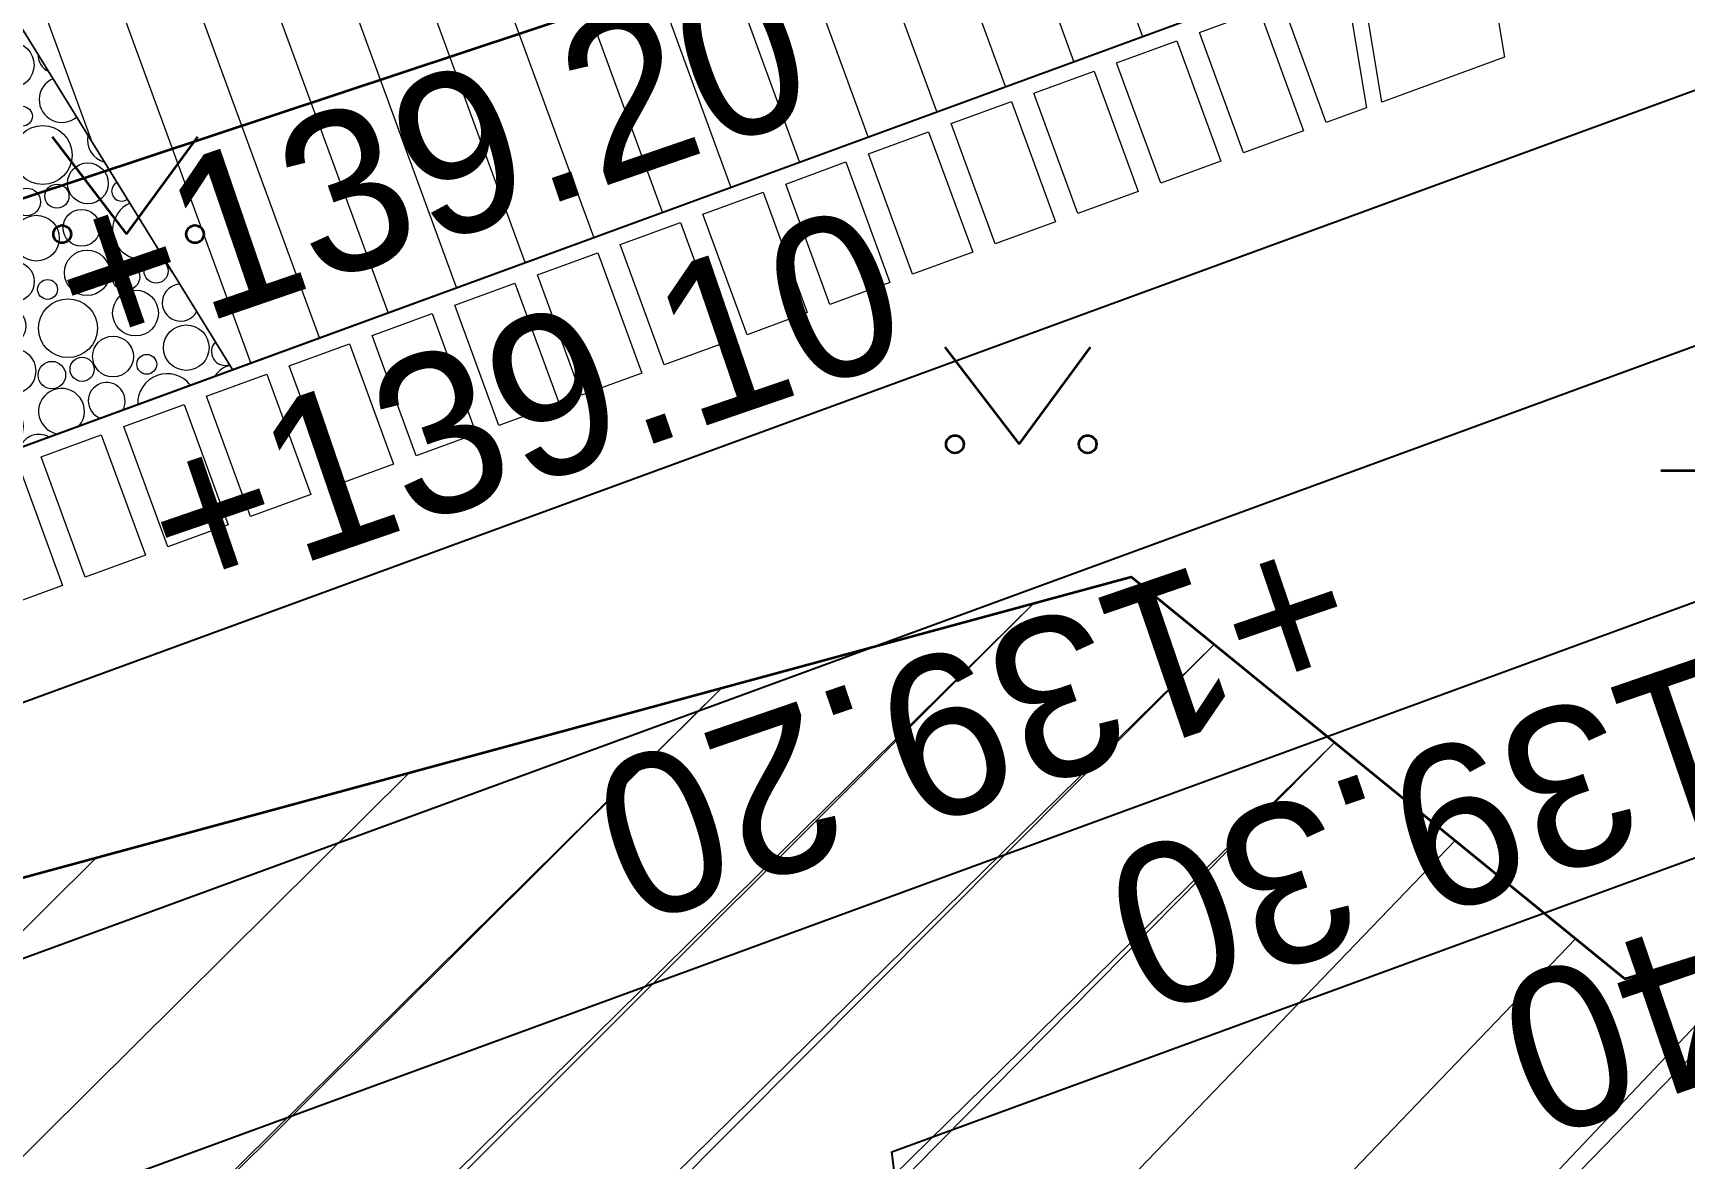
# Model space of a CAD drawing. Header units: millimetres. Extents: x 368386 to 996118, y -334862 to 250838.
# Drawn here: x 776129 to 786441, y -120450 to -113424 of the extents above; entities that cross this region are included whole.
import ezdxf

# ---------------------------------------------------------------- set-up
doc = ezdxf.new("R2010")
doc.units = ezdxf.units.MM
doc.header["$MEASUREMENT"] = 0
doc.layers.add('_uusvertikaal', color=5, linetype='Continuous')
for name, color, linetype, lineweight in [('New__ASENDIPLAAN_Pen_No__1', 7, 'Continuous', 13), ('New__ASENDIPLAAN_Pen_No__101', 252, 'Continuous', 13), ('New_HALJASTUS#1_Pen_No__7', 7, 'Continuous', 35), ('New_Kanal_proj_kinnistu_Pen_No__7', 7, 'Continuous', 35), ('New_Kanal_proj_kinnistu_Pen_No__75', 6, 'Continuous', 20), ('New_PUU_Pen_No__7', 7, 'Continuous', 35), ('New_Sade_rek_Pen_No__84', 114, 'Continuous', 35)]:
    doc.layers.add(name, color=color, linetype=linetype, lineweight=lineweight)
doc.layers.add('New__ASENDIPLAAN_Pen_No__102', color=7, linetype='Continuous', lineweight=13, true_color=0xcccccc)
doc.linetypes.add('Sade1', pattern='A,0,[5,TRN_EP_AS-4-01_V01_Asendiplaan1.Shx,S=13.49206349206349,R=0,X=0,Y=0],-2600,0', length=2600)

# ---------------------------------------------------------------- blocks, each defined once
blk = doc.blocks.new('*X2')
at = {"layer": 'New__ASENDIPLAAN_Pen_No__102', "color": 254, "linetype": 'Continuous', "lineweight": 13, "true_color": 0xcccccc}
for centre, radius in [((770731.5372562113, -105219.5971902283), 127.6545929919234), ((770942.0433157601, -105268.132966852), 62.02898257432904), ((770691.7570557566, -105496.8155136733), 115.0662951452154), ((771157.5679865774, -105766.6943526207), 75.22119029516291), ((770969.2309006632, -105802.8553899483), 85.76535262125259), ((771029.001124972, -106028.9222896951), 143.1180751662963), ((771310.9740481594, -105964.1594051347), 115.0662951452154), ((771345.8190714701, -106245.1113942487), 141.9270579950832), ((770888.6582281837, -106300.2687713506), 127.6545929919234), ((771099.1642877326, -106348.8045479743), 62.02898257432904), ((771226.3960891084, -106590.9262209288), 183.638328563922), ((770848.8780277291, -106577.4870947956), 115.0662951452154), ((770883.7230510397, -106858.4390839096), 141.9270579950832), ((771507.8752205867, -106767.612662812), 127.6545929919234), ((771126.3518726358, -106883.5269710706), 85.76535262125259), ((771314.68895855, -106847.365933743), 75.22119029516291), ((771718.3812801355, -106816.1484394358), 62.02898257432904), ((771468.095020132, -107044.830986257), 115.0662951452154), ((771845.6130815113, -107058.2701123902), 183.638328563922), ((771186.1220969447, -107109.5938708174), 143.1180751662963), ((771502.9400434426, -107325.7829753711), 141.9270579950832), ((771933.9059509529, -107314.7098252045), 75.22119029516291), ((771045.7792001565, -107380.9403524729), 127.6545929919234), ((771745.5688650387, -107350.8708625321), 85.76535262125259), ((771256.2852597053, -107429.4761290966), 62.02898257432904), ((771805.3390893476, -107576.9377622788), 143.1180751662963), ((772087.312012535, -107512.1748777185), 115.0662951452154), ((771005.9989997018, -107658.1586759179), 115.0662951452154), ((771383.5170610811, -107671.5978020511), 183.638328563922), ((772122.1570358457, -107793.1268668325), 141.9270579950832), ((771664.9961925594, -107848.2842439343), 127.6545929919234), ((772364.7858574417, -107818.2147539935), 85.76535262125259), ((771040.8440230123, -107939.1106650319), 141.9270579950832), ((771471.8099305226, -107928.0375148653), 75.22119029516291), ((771875.5022521082, -107896.8200205581), 62.02898257432904), ((771283.4728446084, -107964.1985521929), 85.76535262125259), ((772002.7340534842, -108138.9416935125), 183.638328563922), ((772424.5560817507, -108044.2816537403), 143.1180751662963), ((771343.2430689173, -108190.2654519397), 143.1180751662963), ((771625.2159921048, -108125.5025673793), 115.0662951452154), ((771660.0610154154, -108406.4545564934), 141.9270579950832), ((772284.2131849624, -108315.6281353958), 127.6545929919234), ((771202.900172129, -108461.6119335952), 127.6545929919234), ((771902.6898370114, -108431.5424436544), 85.76535262125259), ((772091.0269229256, -108395.3814063268), 75.22119029516291), ((772494.7192445112, -108364.1639120195), 62.02898257432904), ((771413.4062316779, -108510.1477102189), 62.02898257432904), ((772244.4329845078, -108592.8464588408), 115.0662951452154), ((772621.9510458871, -108606.285584974), 183.638328563922), ((771540.6380330538, -108752.2693831734), 183.638328563922), ((771962.4600613203, -108657.6093434011), 143.1180751662963), ((771163.1199716745, -108738.8302570402), 115.0662951452154), ((772903.4301773653, -108782.9720268572), 127.6545929919234), ((772279.2780078184, -108873.7984479548), 141.9270579950832), ((772710.2439153285, -108862.7252977882), 75.22119029516291), ((773113.9362369141, -108831.5078034809), 62.02898257432904), ((771197.9649949851, -109019.7822461542), 141.9270579950832), ((771822.1171645321, -108928.9558250566), 127.6545929919234), ((772521.9068294143, -108898.8863351158), 85.76535262125259), ((771440.5938165811, -109044.8701333153), 85.76535262125259), ((771628.9309024953, -109008.7090959877), 75.22119029516291), ((772032.6232240809, -108977.4916016804), 62.02898257432904), ((772581.6770537233, -109124.9532348626), 143.1180751662963), ((772863.6499769107, -109060.1903503022), 115.0662951452154), ((771782.3369640774, -109206.1741485016), 115.0662951452154), ((772159.8550254568, -109219.6132746349), 183.638328563922), ((771500.3640408901, -109270.937033062), 143.1180751662963), ((772898.4950002213, -109341.1423394163), 141.9270579950832), ((772441.334156935, -109396.2997165181), 127.6545929919234), ((773141.1238218172, -109366.2302265773), 85.76535262125259), ((773329.4609077314, -109330.0691892497), 75.22119029516291), ((771360.0211441017, -109542.2835147175), 127.6545929919234), ((771817.1819873881, -109487.1261376157), 141.9270579950832), ((772248.1478948982, -109476.0529874491), 75.22119029516291), ((772651.8402164838, -109444.8354931418), 62.02898257432904), ((773482.8669693136, -109527.5342417637), 115.0662951452154), ((772059.810808984, -109512.2140247767), 85.76535262125259), ((772779.0720178597, -109686.9571660963), 183.638328563922), ((773200.8940461262, -109592.297126324), 143.1180751662963), ((771166.8348820651, -109622.0367856485), 75.22119029516291), ((771570.5272036506, -109590.8192913412), 62.02898257432904), ((772119.581033293, -109738.2809245234), 143.1180751662963), ((772401.5539564803, -109673.5180399631), 115.0662951452154), ((771320.2409436471, -109819.5018381625), 115.0662951452154), ((771697.7590050264, -109832.9409642957), 183.638328563922), ((773517.7119926242, -109808.4862308777), 141.9270579950832), ((772436.398979791, -109954.4700290771), 141.9270579950832), ((773060.5511493379, -109863.6436079795), 127.6545929919234), ((771979.2381365047, -110009.6274061789), 127.6545929919234), ((772679.0278013869, -109979.5579162381), 85.76535262125259), ((772867.3648873011, -109943.3968789105), 75.22119029516291), ((773271.0572088867, -109912.1793846033), 62.02898257432904), ((773820.1110385292, -110059.6410177855), 143.1180751662963), ((771355.0859669577, -110100.4538272765), 141.9270579950832), ((771786.051874468, -110089.38067711), 75.22119029516291), ((772189.7441960536, -110058.1631828027), 62.02898257432904), ((773020.7709488833, -110140.8619314245), 115.0662951452154), ((773398.2890102626, -110154.3010575578), 183.638328563922), ((771597.7147885538, -110125.5417144376), 85.76535262125259), ((772316.9759974293, -110300.2848557572), 183.638328563922), ((772738.798025696, -110205.6248159849), 143.1180751662963), ((771657.4850128627, -110351.6086141843), 143.1180751662963), ((771939.45793605, -110286.845729624), 115.0662951452154), ((773679.7681417408, -110330.987499441), 127.6545929919234), ((773055.6159721939, -110421.8139205386), 141.9270579950832), ((773486.5818797041, -110410.740770372), 75.22119029516291), ((773890.2742012896, -110379.5232760647), 62.02898257432904), ((771974.3029593606, -110567.797718738), 141.9270579950832), ((772598.4551289076, -110476.9712976404), 127.6545929919234), ((773298.2447937899, -110446.9018076996), 85.76535262125259), ((774017.5060026655, -110621.6449490192), 183.638328563922), ((771517.1421160745, -110622.9550958398), 127.6545929919234), ((772216.9317809567, -110592.885605899), 85.76535262125259), ((772405.2688668709, -110556.7245685714), 75.22119029516291), ((772808.9611884565, -110525.5070742641), 62.02898257432904), ((773358.0150180989, -110672.9687074463), 143.1180751662963), ((773639.9879412862, -110608.205822886), 115.0662951452154), ((771323.9558540377, -110702.7083667708), 75.22119029516291), ((771727.6481756233, -110671.4908724635), 62.02898257432904), ((772558.674928453, -110754.1896210854), 115.0662951452154), ((772936.1929898323, -110767.6287472186), 183.638328563922), ((771854.8799769991, -110913.612545418), 183.638328563922), ((772276.7020052656, -110818.9525056457), 143.1180751662963), ((773674.8329645968, -110889.157812), 141.9270579950832), ((774298.9851341437, -110798.3313909024), 127.6545929919234), ((771477.3619156198, -110900.1734192848), 115.0662951452154), ((773217.6721213106, -110944.3151891018), 127.6545929919234), ((773917.4617861928, -110914.245699161), 85.76535262125259), ((774105.798872107, -110878.0846618334), 75.22119029516291), ((772136.3591084774, -111090.2989873013), 127.6545929919234), ((772593.5199517636, -111035.1416101994), 141.9270579950832), ((773024.4858592738, -111024.0684600329), 75.22119029516291), ((773428.1781808594, -110992.8509657256), 62.02898257432904), ((774259.2049336892, -111075.5497143474), 115.0662951452154), ((771512.2069389303, -111181.1254083989), 141.9270579950832), ((772836.1487733596, -111060.2294973605), 85.76535262125259), ((773555.4099822353, -111234.97263868), 183.638328563922), ((773977.2320105018, -111140.3125989078), 143.1180751662963), ((771754.8357605264, -111206.2132955599), 85.76535262125259), ((771943.1728464406, -111170.0522582323), 75.22119029516291), ((772346.8651680262, -111138.834763925), 62.02898257432904), ((772895.9189976685, -111286.2963971072), 143.1180751662963), ((773177.891920856, -111221.5335125468), 115.0662951452154), ((772096.5789080227, -111367.5173107463), 115.0662951452154), ((772474.096969402, -111380.9564368795), 183.638328563922), ((774294.0499569998, -111356.5017034614), 141.9270579950832), ((771814.6059848353, -111432.2801953066), 143.1180751662963), ((773212.7369441665, -111502.4855016609), 141.9270579950832), ((773836.8891137135, -111411.6590805633), 127.6545929919234), ((774536.6787785959, -111381.5895906225), 85.76535262125259), ((772755.5761008803, -111557.6428787627), 127.6545929919234), ((773455.3657657625, -111527.5733888219), 85.76535262125259), ((773643.7028516767, -111491.4123514943), 75.22119029516291), ((774047.3951732623, -111460.194857187), 62.02898257432904), ((774596.4490029047, -111607.6564903692), 143.1180751662963), ((771674.263088047, -111703.6266769621), 127.6545929919234), ((772131.4239313334, -111648.4692998603), 141.9270579950832), ((772562.3898388435, -111637.3961496937), 75.22119029516291), ((772966.0821604291, -111606.1786553864), 62.02898257432904), ((773797.1089132589, -111688.8774040083), 115.0662951452154), ((774174.6269746382, -111702.3165301415), 183.638328563922), ((772374.0527529293, -111673.5571870213), 85.76535262125259), ((773093.3139618048, -111848.3003283409), 183.638328563922), ((773515.1359900713, -111753.6402885686), 143.1180751662963), ((774913.2669494026, -111823.8455949229), 141.9270579950832), ((771481.0768260102, -111783.3799478931), 75.22119029516291), ((771884.7691475959, -111752.1624535859), 62.02898257432904), ((772433.8229772381, -111899.6240867681), 143.1180751662963), ((772715.7959004255, -111834.8612022077), 115.0662951452154), ((774456.1061061164, -111879.0029720247), 127.6545929919234), ((771634.4828875923, -111980.8450004071), 115.0662951452154), ((772012.0009489716, -111994.2841265404), 183.638328563922), ((773831.9539365694, -111969.8293931223), 141.9270579950832), ((774262.9198440796, -111958.7562429557), 75.22119029516291), ((774666.6121656653, -111927.5387486485), 62.02898257432904), ((772750.6409237362, -112115.8131913218), 141.9270579950832), ((773374.7930932831, -112024.9867702241), 127.6545929919234), ((774074.5827581654, -111994.9172802833), 85.76535262125259), ((774793.8439670411, -112169.6604216029), 183.638328563922), ((772293.4800804498, -112170.9705684236), 127.6545929919234), ((772993.2697453321, -112140.9010784828), 85.76535262125259), ((773181.6068312463, -112104.7400411552), 75.22119029516291), ((773585.2991528319, -112073.5225468479), 62.02898257432904), ((774134.3529824744, -112220.9841800301), 143.1180751662963), ((774416.3259056618, -112156.2212954697), 115.0662951452154), ((771669.3279109029, -112261.7969895212), 141.9270579950832), ((772100.293818413, -112250.7238393546), 75.22119029516291), ((772503.9861399987, -112219.5063450473), 62.02898257432904), ((773335.0128928286, -112302.2050936692), 115.0662951452154), ((773712.5309542079, -112315.6442198024), 183.638328563922), ((771911.9567324988, -112286.8848766822), 85.76535262125259), ((772631.2179413745, -112461.6280180018), 183.638328563922), ((773053.0399696411, -112366.9679782295), 143.1180751662963), ((774451.1709289724, -112437.1732845838), 141.9270579950832), ((775075.3230985194, -112346.3468634862), 127.6545929919234), ((771971.7269568079, -112512.9517764289), 143.1180751662963), ((772253.6998799952, -112448.1888918686), 115.0662951452154), ((773994.0100856861, -112492.3306616856), 127.6545929919234), ((774693.7997505683, -112462.2611717448), 85.76535262125259), ((774882.1368364826, -112426.1001344172), 75.22119029516291), ((775285.8291580682, -112394.8826401099), 62.02898257432904), ((773369.8579161392, -112583.1570827832), 141.9270579950832), ((773800.8238236493, -112572.0839326166), 75.22119029516291), ((774204.5161452349, -112540.8664383093), 62.02898257432904), ((775035.5428980647, -112623.5651869312), 115.0662951452154), ((772288.5449033058, -112729.1408809826), 141.9270579950832), ((772912.6970728528, -112638.314459885), 127.6545929919234), ((773612.4867377351, -112608.2449699442), 85.76535262125259), ((774331.7479466108, -112782.9881112638), 183.638328563922), ((774753.5699748773, -112688.3280714915), 143.1180751662963), ((771831.3840600195, -112784.2982580844), 127.6545929919234), ((772531.1737249019, -112754.2287681436), 85.76535262125259), ((772719.510810816, -112718.067730816), 75.22119029516291), ((773123.2031324016, -112686.8502365087), 62.02898257432904), ((773672.2569620442, -112834.311869691), 143.1180751662963), ((773954.2298852315, -112769.5489851306), 115.0662951452154), ((771638.1977979828, -112864.0515290155), 75.22119029516291), ((772041.8901195684, -112832.8340347082), 62.02898257432904), ((772872.9168723982, -112915.53278333), 115.0662951452154), ((773250.4349337775, -112928.9719094632), 183.638328563922), ((775070.3879213753, -112904.5171760452), 141.9270579950832), ((775501.3538288855, -112893.4440258786), 75.22119029516291), ((772169.1219209442, -113074.9557076627), 183.638328563922), ((772590.9439492108, -112980.2956678904), 143.1180751662963), ((773989.0749085421, -113050.5009742446), 141.9270579950832), ((774613.227078089, -112959.674553147), 127.6545929919234), ((775313.0167429713, -112929.6050632062), 85.76535262125259), ((771791.603859565, -113061.5165815294), 115.0662951452154), ((773531.9140652558, -113105.6583513464), 127.6545929919234), ((774231.703730138, -113075.5888614056), 85.76535262125259), ((774420.0408160522, -113039.427824078), 75.22119029516291), ((774823.7331376378, -113008.2103297708), 62.02898257432904), ((775372.7869672803, -113155.671962953), 143.1180751662963), ((775654.7598904676, -113090.9090783926), 115.0662951452154), ((772450.6010524225, -113251.6421495459), 127.6545929919234), ((772907.7618957089, -113196.484772444), 141.9270579950832), ((773338.7278032191, -113185.4116222775), 75.22119029516291), ((773742.4201248046, -113154.1941279702), 62.02898257432904), ((774573.4468776344, -113236.8928765921), 115.0662951452154), ((774950.9649390137, -113250.3320027253), 183.638328563922), ((771826.4488828755, -113342.4685706435), 141.9270579950832), ((773150.3907173049, -113221.5726596051), 85.76535262125259), ((773869.6519261805, -113396.3158009247), 183.638328563922), ((774291.4739544471, -113301.6557611524), 143.1180751662963), ((775689.6049137783, -113371.8610675067), 141.9270579950832), ((772069.0777044715, -113367.5564578045), 85.76535262125259), ((772257.4147903858, -113331.3954204769), 75.22119029516291), ((772661.1071119714, -113300.1779261696), 62.02898257432904), ((773210.1609416138, -113447.6395593518), 143.1180751662963), ((773492.1338648011, -113382.8766747915), 115.0662951452154), ((775232.4440704919, -113427.0184446085), 127.6545929919234), ((775932.2337353742, -113396.9489546677), 85.76535262125259), ((772410.820851968, -113528.8604729909), 115.0662951452154), ((772788.3389133472, -113542.2995991241), 183.638328563922), ((774608.291900945, -113517.8448657061), 141.9270579950832), ((775039.2578084551, -113506.7717155395), 75.22119029516291), ((775442.9501300408, -113475.5542212322), 62.02898257432904), ((772128.8479287805, -113593.6233575512), 143.1180751662963), ((773526.9788881118, -113663.8286639055), 141.9270579950832), ((774151.1310576587, -113573.0022428079), 127.6545929919234), ((774850.9207225409, -113542.9327528671), 85.76535262125259), ((775570.1819314166, -113717.6758941867), 183.638328563922), ((775992.0039596832, -113623.0158544144), 143.1180751662963), ((773069.8180448256, -113718.9860410073), 127.6545929919234), ((773769.6077097078, -113688.9165510665), 85.76535262125259), ((773957.944795622, -113652.7555137389), 75.22119029516291), ((774361.6371172076, -113621.5380194316), 62.02898257432904), ((774910.69094685, -113768.9996526138), 143.1180751662963), ((775192.6638700373, -113704.2367680535), 115.0662951452154), ((771988.5050319922, -113864.9698392068), 127.6545929919234), ((772445.6658752785, -113809.8124621049), 141.9270579950832), ((772876.6317827888, -113798.7393119383), 75.22119029516291), ((773280.3241043744, -113767.5218176311), 62.02898257432904), ((774111.3508572041, -113850.2205662529), 115.0662951452154), ((774488.8689185834, -113863.6596923861), 183.638328563922), ((772688.2946968746, -113834.900349266), 85.76535262125259), ((773407.5559057503, -114009.6434905855), 183.638328563922), ((773829.3779340168, -113914.9834508133), 143.1180751662963), ((775227.5088933479, -113985.1887571675), 141.9270579950832), ((775851.6610628949, -113894.3623360699), 127.6545929919234), ((771795.3187699554, -113944.7231101378), 75.22119029516291), ((772199.011091541, -113913.5056158305), 62.02898257432904), ((772748.0649211835, -114060.9672490127), 143.1180751662963), ((773030.0378443709, -113996.2043644523), 115.0662951452154), ((774770.3480500616, -114040.3461342693), 127.6545929919234), ((775470.137714944, -114010.2766443285), 85.76535262125259), ((775658.4748008582, -113974.1156070009), 75.22119029516291), ((776062.1671224437, -113942.8981126937), 62.02898257432904), ((771948.7248315377, -114142.1881626518), 115.0662951452154), ((772326.242892917, -114155.627288785), 183.638328563922), ((774146.1958805147, -114131.1725553669), 141.9270579950832), ((774577.1617880249, -114120.0994052004), 75.22119029516291), ((774980.8541096105, -114088.8819108931), 62.02898257432904), ((775811.8808624403, -114171.5806595149), 115.0662951452154), ((776189.3989238197, -114185.0197856481), 183.638328563922), ((773064.8828676814, -114277.1563535664), 141.9270579950832), ((773689.0350372285, -114186.3299324688), 127.6545929919234), ((774388.8247021107, -114156.260442528), 85.76535262125259), ((775108.0859109863, -114331.0035838476), 183.638328563922), ((775529.9079392529, -114236.3435440753), 143.1180751662963), ((772607.7220243952, -114332.3137306682), 127.6545929919234), ((773307.5116892775, -114302.2442407274), 85.76535262125259), ((773495.8487751917, -114266.0832033998), 75.22119029516291), ((773899.5410967773, -114234.8657090925), 62.02898257432904), ((774448.5949264197, -114382.3273422747), 143.1180751662963), ((774730.5678496071, -114317.5644577144), 115.0662951452154), ((776470.8780552979, -114361.7062275314), 127.6545929919234), ((771983.5698548483, -114423.1401517658), 141.9270579950832), ((772226.1986764442, -114448.2280389268), 85.76535262125259), ((772414.5357623585, -114412.0670015992), 75.22119029516291), ((772818.2280839441, -114380.8495072919), 62.02898257432904), ((773649.2548367738, -114463.5482559138), 115.0662951452154), ((774026.7728981532, -114476.987382047), 183.638328563922), ((775846.725885751, -114452.532648629), 141.9270579950832), ((776277.6917932612, -114441.4594984624), 75.22119029516291), ((772945.4598853199, -114622.9711802464), 183.638328563922), ((773367.2819135864, -114528.3111404741), 143.1180751662963), ((774765.4128729176, -114598.5164468284), 141.9270579950832), ((775389.5650424646, -114507.6900257308), 127.6545929919234), ((776089.354707347, -114477.62053579), 85.76535262125259), ((772285.9689007532, -114674.2949386736), 143.1180751662963), ((772567.9418239406, -114609.5320541132), 115.0662951452154), ((774308.2520296314, -114653.6738239302), 127.6545929919234), ((775008.0416945136, -114623.6043339894), 85.76535262125259), ((775196.3787804279, -114587.4432966618), 75.22119029516291), ((775600.0711020135, -114556.2258023545), 62.02898257432904), ((776149.1249316559, -114703.6874355367), 143.1180751662963), ((776431.0978548432, -114638.9245509764), 115.0662951452154), ((773226.9390167982, -114799.6576221296), 127.6545929919234), ((773684.0998600844, -114744.5002450278), 141.9270579950832), ((774115.0657675946, -114733.4270948612), 75.22119029516291), ((774518.7580891802, -114702.2096005539), 62.02898257432904), ((775349.7848420101, -114784.9083491758), 115.0662951452154), ((775727.3029033894, -114798.347475309), 183.638328563922), ((772602.7868472512, -114890.4840432272), 141.9270579950832), ((773926.7286816804, -114769.5881321888), 85.76535262125259), ((774645.9898905561, -114944.3312735084), 183.638328563922), ((775067.8119188226, -114849.6712337362), 143.1180751662963), ((776465.9428781539, -114919.8765400904), 141.9270579950832), ((772145.6260039649, -114945.641420329), 127.6545929919234), ((772845.4156688472, -114915.5719303883), 85.76535262125259), ((773033.7527547614, -114879.4108930606), 75.22119029516291), ((773437.445076347, -114848.1933987534), 62.02898257432904), ((773986.4989059893, -114995.6550319356), 143.1180751662963), ((774268.4718291768, -114930.8921473752), 115.0662951452154), ((776008.7820348677, -114975.0339171922), 127.6545929919234), ((776708.5716997499, -114944.9644272514), 85.76535262125259), ((776896.9087856641, -114908.8033899238), 75.22119029516291), ((771952.4397419281, -115025.3946912601), 75.22119029516291), ((772356.1320635137, -114994.1771969528), 62.02898257432904), ((773187.1588163435, -115076.8759455747), 115.0662951452154), ((773564.6768777228, -115090.3150717079), 183.638328563922), ((775384.6298653206, -115065.8603382898), 141.9270579950832), ((775815.5957728309, -115054.7871881233), 75.22119029516291), ((776219.2880944165, -115023.569693816), 62.02898257432904), ((772483.3638648896, -115236.2988699073), 183.638328563922), ((772905.1858931561, -115141.638830135), 143.1180751662963), ((774303.3168524874, -115211.8441364893), 141.9270579950832), ((774927.4690220343, -115121.0177153917), 127.6545929919234), ((775627.2586869167, -115090.9482254509), 85.76535262125259), ((776346.5198957924, -115265.6913667705), 183.638328563922), ((776768.3419240589, -115171.0313269982), 143.1180751662963), ((772105.8458035103, -115222.8597437741), 115.0662951452154), ((773846.1560092011, -115267.0015135911), 127.6545929919234), ((774545.9456740833, -115236.9320236503), 85.76535262125259), ((774734.2827599975, -115200.7709863227), 75.22119029516291), ((775137.9750815831, -115169.5534920154), 62.02898257432904), ((775687.0289112256, -115317.0151251976), 143.1180751662963), ((775969.001834413, -115252.2522406372), 115.0662951452154), ((772764.8429963678, -115412.9853117905), 127.6545929919234), ((773222.0038396541, -115357.8279346887), 141.9270579950832), ((773652.9697471643, -115346.7547845221), 75.22119029516291), ((774056.6620687499, -115315.5372902148), 62.02898257432904), ((774887.6888215798, -115398.2360388367), 115.0662951452154), ((775265.2068829591, -115411.6751649699), 183.638328563922), ((777085.1598705568, -115387.2204315518), 141.9270579950832), ((772140.6908268209, -115503.8117328881), 141.9270579950832), ((773464.6326612501, -115382.9158218497), 85.76535262125259), ((774183.8938701258, -115557.6589631693), 183.638328563922), ((774605.7158983923, -115462.998923397), 143.1180751662963), ((776003.8468577235, -115533.2042297513), 141.9270579950832), ((776627.9990272706, -115442.3778086537), 127.6545929919234), ((772383.3196484168, -115528.8996200491), 85.76535262125259), ((772571.656734331, -115492.7385827215), 75.22119029516291), ((772975.3490559167, -115461.5210884142), 62.02898257432904), ((773524.4028855591, -115608.9827215964), 143.1180751662963), ((773806.3758087464, -115544.2198370361), 115.0662951452154), ((775546.6860144373, -115588.3616068531), 127.6545929919234), ((776246.4756793196, -115558.2921169123), 85.76535262125259), ((776434.8127652338, -115522.1310795847), 75.22119029516291), ((776838.5050868194, -115490.9135852774), 62.02898257432904), ((771894.0360430835, -115607.5048866137), 62.02898257432904), ((772725.0627959132, -115690.2036352355), 115.0662951452154), ((773102.5808572925, -115703.6427613687), 183.638328563922), ((774922.5338448904, -115679.1880279507), 141.9270579950832), ((775353.4997524006, -115668.1148777841), 75.22119029516291), ((775757.1920739862, -115636.8973834768), 62.02898257432904), ((772443.0898727259, -115754.9665197959), 143.1180751662963), ((773841.2208320571, -115825.1718261501), 141.9270579950832), ((774465.373001604, -115734.3454050525), 127.6545929919234), ((775165.1626664863, -115704.2759151117), 85.76535262125259), ((773384.0599887708, -115880.329203252), 127.6545929919234), ((774083.849653653, -115850.2597133111), 85.76535262125259), ((774272.1867395672, -115814.0986759836), 75.22119029516291), ((774675.8790611528, -115782.8811816763), 62.02898257432904), ((775224.9328907953, -115930.3428148585), 143.1180751662963), ((775506.9058139827, -115865.5799302981), 115.0662951452154), ((772302.7469759375, -116026.3130014514), 127.6545929919234), ((772759.9078192238, -115971.1556243495), 141.9270579950832), ((773002.5366408199, -115996.2435115106), 85.76535262125259), ((773190.8737267341, -115960.082474183), 75.22119029516291), ((773594.5660483196, -115928.8649798757), 62.02898257432904), ((774425.5928011495, -116011.5637284975), 115.0662951452154), ((774803.1108625288, -116025.0028546307), 183.638328563922), ((772513.2530354864, -116074.8487780751), 62.02898257432904), ((773721.7978496954, -116170.9866528302), 183.638328563922), ((774143.619877962, -116076.3266130579), 143.1180751662963), ((772109.5607139008, -116106.0662723824), 75.22119029516291), ((773062.3068651288, -116222.3104112573), 143.1180751662963), ((773344.2797883161, -116157.547526697), 115.0662951452154), ((775084.589994007, -116201.689296514), 127.6545929919234), ((772262.966775483, -116303.5313248964), 115.0662951452154), ((772640.4848368622, -116316.9704510296), 183.638328563922), ((774003.2769811737, -116347.6730947134), 127.6545929919234), ((774460.4378244601, -116292.5157176116), 141.9270579950832), ((774891.4037319702, -116281.442567445), 75.22119029516291), ((773379.1248116267, -116438.499515811), 141.9270579950832), ((774703.066646056, -116317.6036047726), 85.76535262125259), ((772921.9639683405, -116493.6568929128), 127.6545929919234), ((773621.7536332228, -116463.587402972), 85.76535262125259), ((773810.090719137, -116427.4263656444), 75.22119029516291), ((774213.7830407226, -116396.2088713371), 62.02898257432904), ((772297.8117987935, -116584.4833140104), 141.9270579950832), ((772540.4406203895, -116609.5712011714), 85.76535262125259), ((772728.7777063038, -116573.4101638438), 75.22119029516291), ((773132.4700278894, -116542.1926695365), 62.02898257432904), ((773963.4967807191, -116624.8914181584), 115.0662951452154), ((772051.1570150561, -116688.176467736), 62.02898257432904), ((773259.7018292652, -116784.314342491), 183.638328563922), ((773681.5238575317, -116689.6543027188), 143.1180751662963), ((772600.2108446985, -116835.6381009182), 143.1180751662963), ((772882.1837678859, -116770.8752163578), 115.0662951452154), ((772178.388816432, -116930.2981406905), 183.638328563922), ((772459.8679479102, -117106.9845825737), 127.6545929919234), ((772266.6816858734, -117186.7378535047), 75.22119029516291), ((772670.374007459, -117155.5203591974), 62.02898257432904)]:
    blk.add_circle(centre, radius, dxfattribs=at)
for centre, radius, start, end in [((770381.2300222018, -104218.678880037), 75.22119029516291, 286.3868479753502, 309.5262174245214), ((770534.636083784, -104416.143932551), 115.0662951452154, 129.9526506489121, 293.4436856068393), ((770569.4811070946, -104697.095921665), 141.9270579950832, 76.0667330777138, 151.442856283895), ((770569.4811070946, -104697.095921665), 141.9270579950832, 222.8300479616354, 347.3296031780612), ((770450.058124733, -105042.910748345), 183.638328563922, 291.7054654139745, 82.56743883156113), ((770871.8801529995, -104948.2507085728), 143.1180751662963, 131.2967739459836, 292.0995623097683), ((770538.3509941745, -105299.3504611593), 75.22119029516291, 269.8370490345251, 104.435855210944), ((771069.275117136, -105510.2546398065), 183.638328563922, 87.3968345151118, 335.9995017406492), ((770726.6020790673, -105777.7675027873), 141.9270579950832, 202.4088599834605, 171.8640442620691), ((771350.7542486142, -105686.9410816897), 127.6545929919234, 141.460690305731, 281.9356459500715), ((770607.1790967055, -106123.5823294673), 183.638328563922, 284.8174195642586, 89.45548468125862), ((771688.4921095388, -105977.5985312679), 183.638328563922, 197.2060439861874, 226.1902922695848), ((771588.447893066, -106270.1992814098), 85.76535262125259, 76.294977567921, 347.1013586878818), ((770695.471966147, -106380.0220422816), 75.22119029516291, 252.6260818538013, 121.6468223916862), ((771648.218117375, -106496.2661811565), 143.1180751662963, 57.3598006673373, 6.036535588416592), ((770566.9051045418, -106642.2499793559), 143.1180751662963, 341.4195235869343, 32.85338065860788), ((771965.036063873, -106712.4552857102), 141.9270579950832, 132.648528201014, 290.7478080547269), ((770764.3000686781, -107204.2539105897), 183.638328563922, 278.0399305622811, 96.2329736832797), ((772127.0922129896, -107234.9565542734), 127.6545929919234, 62.45161342424902, 0.9447228315107541), ((772337.5982725385, -107283.4923308972), 62.02898257432904, 166.7467978277029, 256.6495384280079), ((770852.5929381197, -107460.6936234039), 75.22119029516291, 232.4955160659066, 141.7773881796815), ((772464.8300739144, -107525.6140038517), 183.638328563922, 129.5002539045467, 293.8960823512403), ((770724.0260765144, -107722.9215604782), 143.1180751662963, 325.6993440557802, 48.57356018975428), ((772553.1229433559, -107782.0537166659), 75.22119029516291, 94.23225288451322, 329.1640833712318), ((772706.5290049381, -107979.5187691799), 115.0662951452154, 117.7472235421315, 305.6491127135969), ((770921.4210406508, -108284.925491712), 183.638328563922, 271.2751346428806, 102.9977696026156), ((772741.3740282486, -108260.4707582939), 141.9270579950832, 59.18501126345568, 4.211324992299089), ((772984.0028498446, -108285.558645455), 85.76535262125259, 173.4419262120886, 249.9544100436424), ((771009.7139100923, -108541.3652045262), 75.22119029516291, 195.0548601213684, 179.2180441241682), ((773043.7730741536, -108511.6255452017), 143.1180751662963, 121.4642797584244, 301.9320564973304), ((770881.1470484871, -108803.5931416006), 143.1180751662963, 313.8930141377379, 60.37989010777912), ((773241.16803829, -109073.6294764354), 183.638328563922, 77.5370232349066, 345.8593130208496), ((770951.3102112475, -109123.4753998798), 62.02898257432904, 341.1642061893202, 33.10869805615145), ((771078.5420126235, -109365.5970728343), 183.638328563922, 264.4268361959726, 109.8460680495722), ((773522.6471697682, -109250.3159183187), 127.6545929919234, 130.128248153486, 293.2680881023117), ((773860.3850306929, -109540.9733678969), 183.638328563922, 178.319062579513, 245.0772736762494), ((771038.2680204598, -109884.2647227229), 143.1180751662963, 303.6974370942092, 70.57546715133071), ((773760.3408142201, -109833.5741180387), 85.76535262125259, 36.04252704685307, 27.35380920892193), ((771108.4311832204, -110204.1469810021), 62.02898257432904, 310.502990719502, 63.76991352608329), ((774136.9289850271, -110275.8301223391), 141.9270579950832, 122.712245163629, 300.684091092155), ((771235.6629845962, -110446.2686539566), 183.638328563922, 257.3875369909035, 116.8853672546298), ((774439.3280309321, -110526.9849092469), 143.1180751662963, 184.9767028043171, 238.4196334514614), ((771135.6187681234, -110738.8694040984), 85.76535262125259, 336.205715170852, 38.06718907469811), ((771195.3889924324, -110964.9363038452), 143.1180751662963, 294.3469979416331, 79.92590630391598), ((774509.4911936927, -110846.8671675261), 62.02898257432904, 139.9721749832218, 283.4241612725258), ((774636.7229950685, -111088.9888404806), 183.638328563922, 121.8481770277187, 301.548159228025), ((771265.5521551929, -111284.8185621244), 62.02898257432904, 288.7307178850489, 85.54218636049409), ((774725.0158645101, -111345.4285532949), 75.22119029516291, 69.86255400832407, 353.5337822474102), ((771392.7839565688, -111526.9402350789), 183.638328563922, 250.0208135105462, 124.2520907349652), ((774878.4219260921, -111542.8936058089), 115.0662951452154, 105.3558964565102, 318.0404397992664), ((771292.739740096, -111819.5409852207), 85.76535262125259, 314.3918357785572, 59.88106846699615), ((775155.8957709987, -111848.9334820839), 85.76535262125259, 151.7105963183141, 271.6857399374534), ((771352.509964405, -112045.6078849675), 143.1180751662963, 285.451589609471, 88.821314636015), ((775215.6659953076, -112075.0003818307), 143.1180751662963, 111.6248070122677, 311.7715292435089), ((771422.6731271654, -112365.4901432467), 62.02898257432904, 268.6234804205156, 105.6494238249683), ((775532.4839418055, -112291.1894863843), 141.9270579950832, 188.9944373719904, 234.4018988837918), ((771549.9049285413, -112607.6118162012), 183.638328563922, 242.1294289212948, 132.1434753242097), ((775413.060959444, -112637.0043130644), 183.638328563922, 65.6187104285845, 357.7776258271797), ((775694.5400909223, -112813.6907549476), 127.6545929919234, 119.1237094046335, 304.272626851173), ((771449.8607120686, -112900.2125663431), 85.76535262125259, 297.8042031258535, 76.46870111964817), ((771509.6309363776, -113126.2794660898), 143.1180751662963, 276.7555115922282, 97.51739265327502), ((776032.277951847, -113104.3482045258), 183.638328563922, 166.2790205001866, 257.1173157556056), ((771579.7940991381, -113446.161724369), 62.02898257432904, 247.331661048226, 126.9412431973871), ((776120.5708212884, -113360.7879173401), 75.22119029516291, 188.7650317504348, 234.63130450534), ((771707.025900514, -113688.2833973235), 183.638328563922, 233.3822673132649, 140.8906369322714), ((776273.9768828707, -113558.2529698541), 115.0662951452154, 178.27837754674, 245.117958709035), ((776308.8219061813, -113839.2049589681), 141.9270579950832, 112.8067536364109, 310.5895826193404), ((771606.9816840412, -113980.8841474654), 85.76535262125259, 282.9060144189079, 91.3668898265639), ((771666.7519083502, -114206.9510472121), 143.1180751662963, 268.0505640566789, 106.2223401888756), ((776611.2209520863, -114090.3597458759), 143.1180751662963, 167.9491761011046, 255.4471601546444), ((776681.3841148468, -114410.2420041551), 62.02898257432904, 117.0760747283235, 306.320261527493), ((771736.9150711107, -114526.8333054914), 62.02898257432904, 219.3507971713138, 154.9221070742585), ((776808.6159162226, -114652.3636771096), 183.638328563922, 114.1987948881936, 309.1975413675628), ((771864.1468724867, -114768.9549784458), 183.638328563922, 223.0937553460653, 151.1791488994666), ((777090.0950477008, -114829.0501189928), 127.6545929919234, 195.6563731413222, 227.7399631144208), ((771764.1026560139, -115061.5557285877), 85.76535262125259, 268.399822357886, 105.8730818877012), ((777050.3148472463, -115106.2684424378), 115.0662951452154, 92.10440869993782, 331.291927555845), ((771823.872880323, -115287.6226283344), 143.1180751662963, 259.1265649319388, 115.1463393136043), ((777327.7886921528, -115412.3083187129), 85.76535262125259, 134.1210993909082, 289.2752368648607), ((777387.5589164618, -115638.3752184596), 143.1180751662963, 101.4714474202618, 148.3520090807276), ((776965.7368881953, -115733.0352582319), 183.638328563922, 37.9519877549853, 182.2656315405688), ((772021.2678444593, -115849.6265595681), 183.638328563922, 209.1119818882515, 165.1609223572771), ((775884.423875362, -115879.0190564313), 183.638328563922, 303.8190574311865, 276.3985618643462), ((776306.2459036285, -115784.359016659), 143.1180751662963, 321.4219594907287, 258.7956598048491), ((776588.218826816, -115719.5961320987), 115.0662951452154, 331.6362587010881, 248.5813605944464), ((775541.7508372933, -116146.5319194121), 141.9270579950832, 1.617964271425816, 218.5996550241531), ((776165.9030068403, -116055.7054983145), 127.6545929919234, 61.42759561470626, 158.7900236808686), ((771921.2236279866, -116142.22730971), 85.76535262125259, 253.288353048768, 120.9845511967307), ((775784.3796588893, -116171.6198065732), 85.76535262125259, 66.36744079605003, 153.8501784994965), ((775295.0960535558, -116250.2250731377), 62.02898257432904, 348.5748801147716, 231.642739180816), ((771980.9938522956, -116368.2942094567), 143.1180751662963, 249.7204739741447, 124.552430271364), ((774762.8368703651, -116543.6705045193), 143.1180751662963, 44.94938286136639, 175.2682364341814), ((775044.8097935524, -116478.907619959), 115.0662951452154, 76.87990580042852, 143.337713495161), ((774341.0148420985, -116638.3305442916), 183.638328563922, 21.35340192054747, 198.8642173750174), ((771840.6509555073, -116639.6406911122), 127.6545929919234, 334.1424801219089, 40.1304241236398), ((773541.1809607435, -116961.0007843743), 127.6545929919234, 34.62787528991157, 185.5897440056267), ((773998.3418040298, -116905.8434072724), 141.9270579950832, 95.56958237354814, 124.6480369219964), ((772917.0287911964, -117051.8272054719), 141.9270579950832, 336.8327500066167, 243.3848692889251), ((773159.6576127924, -117076.9150926329), 85.76535262125259, 26.59093610838091, 193.6266831871719), ((773347.9946987067, -117040.7540553053), 75.22119029516291, 52.66334156025839, 167.5542777352691), ((772078.3445999592, -117222.8988908323), 85.76535262125259, 236.0852083014303, 138.1876959441194), ((772138.1148242682, -117448.9657905791), 143.1180751662963, 23.25014651527616, 134.8499628023864), ((772420.0877474556, -117384.2029060187), 115.0662951452154, 42.57496949568938, 177.6426497998495)]:
    blk.add_arc(centre, radius, start, end, dxfattribs=at)

msp = doc.modelspace()

# ---------------------------------------------------------------- hatches: boundary and pattern name
at = {"layer": 'New__ASENDIPLAAN_Pen_No__101', "linetype": 'Continuous', "lineweight": 13}
h = msp.add_hatch(dxfattribs=at)
h.set_pattern_fill('PLANK_FLOOR_0001', color=252, style=0, pattern_type=2)
h.set_pattern_definition([(110.1098773622387, (774188.1907812111, -102490.8311472864), (428.1999571678416, 156.7826415182308), [])])
h.paths.add_polyline_path([(784303.7183656937, -112986.5140845607), (777374.6996792578, -115523.3830097773), (771531.1257003155, -106061.1537153328), (769929.1617953255, -93266.1936327635), (770992.4465544535, -93762.71221928744), (777844.2656786232, -112476.191129196), (783855.6835249587, -110275.2764273341)])
h.paths.add_polyline_path([(781623.1830728371, -112523.2600048446, 0.05995558996404948), (781750.4009111881, -112778.3101978391, 0.7851663409812424), (783932.82217312, -111999.1406781342, 0.05995558996405274), (783869.7476740469, -111721.1899866295, 0.9999999999999997)], flags=0)
at = {"layer": 'New_Kanal_proj_kinnistu_Pen_No__75', "linetype": 'Continuous', "lineweight": 20}
h = msp.add_hatch(dxfattribs=at)
h.set_pattern_fill('JIS_LC_20_0001', color=6, style=0, pattern_type=2)
h.set_pattern_definition([(45, (-640525210.1040568, -6432847529.913312), (-707.1067811865477, 707.1067811865477), []), (45, (-640525190.1040568, -6432847529.913312), (-707.1067811865477, 707.1067811865477), [])])
h.paths.add_polyline_path([(828012.823012828, -100795.2954084734), (812637.8626403707, -71463.95242634512), (808033.9408392861, -74275.3324718336), (813845.9541281295, -88063.57640727708), (798437.4965517159, -91084.89229671011), (795197.261066463, -93029.41064956883), (790915.0717092521, -104103.9324053685), (789203.4379178035, -112199.5449108193), (790458.6368200212, -117957.6920545782), (786065.4406620265, -119325.9644950862), (782984.4943176099, -116817.4638846079), (771003.0498918454, -120067.1117822761), (769576.6903702711, -111344.3741244386), (766723.963441847, -112028.5110264207), (762728.9171956322, -108258.7016564916), (745099.0777096554, -100277.1112858439), (743276.9772676361, -100858.1137466366), (742307.0526352926, -103423.6247423227), (742763.4875245235, -104962.931066298), (745673.2693069457, -105076.9545654888), (747955.4476956214, -106502.2373912046), (755087.2610741603, -114141.759993055), (758399.6164812084, -125902.6605547527), (762792.812639203, -128069.0920320461), (765417.320151751, -131375.7503158535), (771921.5340791811, -133143.1022747541), (774032.5518486166, -130463.5691433335), (777341.7097235174, -126244.7283244813), (786926.8660527264, -125674.61492169), (800512.552927768, -119666.0535507957), (796062.3019156588, -112482.623581321), (798287.4293930904, -109803.0890864442)])

# ---------------------------------------------------------------- linework, layer by layer
at = {"layer": '_uusvertikaal', "color": 5}
for p, q in [((775841.8212998508, -120876.7250229723), (805535.1383383825, -110005.3369082479)), ((769353.0765706203, -120057.6524152167), (790604.9218303646, -112276.8760986826)), ((772435.210702774, -120526.5877680404), (794022.1979975619, -112623.1084496223)), ((781490.3834446121, -120406.0336255291), (796249.2723626406, -115002.4739840857)), ((782635.7935436761, -129554.47769171), (781490.3834446121, -120406.0336255291))]:
    msp.add_line(p, q, dxfattribs=at)
msp.add_lwpolyline([(780077.5551931596, -82365.17900457258), (761303.7832302822, -80175.18294870653), (757406.1345846686, -88522.80027073984), (769108.3781441144, -93955.02042694786), (772052.7513949818, -117471.8673776865), (787306.4388784906, -111887.1508921787)], dxfattribs=at)
at = {"layer": 'New__ASENDIPLAAN_Pen_No__1', "color": 7, "linetype": 'Continuous', "lineweight": 13, "flags": 128}
for points in [[(784303.7183656937, -112986.5140845607), (777374.6996792578, -115523.3830097773), (771531.1257003155, -106061.1537153328), (769929.1617953255, -93266.1936327635), (770992.4465544535, -93762.71221928744), (777844.2656786232, -112476.191129196), (783855.6835249587, -110275.2764273341)], [(770393.4529961343, -104218.9728743199), (777374.6996740538, -115523.3829474367), (772052.7513781576, -117471.8673838462)], [(785208.9041686694, -112940.3069764242), (785313.8079747029, -113575.1218569899), (784549.2177126445, -113855.0554857383), (784419.6085797481, -113070.73889335)], [(783926.2458509427, -113231.2068066709), (784301.8624097389, -113093.685168241), (784337.5249507676, -113191.0912297201), (784453.0632753778, -113890.2597698153), (784201.2891278022, -113982.4399242634)], [(783785.3896417238, -113282.777416588), (784060.4329115575, -114034.0105360117), (783684.8163518461, -114171.5321709286), (783409.7730820122, -113420.2990515049)], [(783268.9168721203, -113471.8696645988), (783543.9601419542, -114223.1027840225), (783168.3435822428, -114360.6244189394), (782893.3003124087, -113609.3912995156)], [(782752.4441025171, -113660.9619126095), (783027.4873723511, -114412.1950320332), (782651.8708126395, -114549.71666695), (782376.8275428056, -113798.4835475264)], [(782235.971332914, -113850.0541606203), (782511.0146027477, -114601.2872800437), (782135.3980430363, -114738.8089149608), (781860.3547732023, -113987.5757955371)], [(781719.4985633105, -114039.1464086309), (781994.5418331445, -114790.3795280547), (781618.9252734331, -114927.9011629716), (781343.882003599, -114176.6680435478)], [(781203.0257937073, -114228.2386566418), (781478.069063541, -114979.4717760653), (781102.4525038296, -115116.9934109822), (780827.4092339957, -114365.7602915587)], [(780686.5530241039, -114417.3309046524), (780961.5962939376, -115168.564024076), (780585.9797342264, -115306.085658993), (780310.9364643922, -114554.8525395694)], [(780170.0802545006, -114606.4231526631), (780445.1235243346, -115357.6562720869), (780069.5069646231, -115495.1779070037), (779794.4636947891, -114743.9447875801)], [(779653.6074848971, -114795.5154006739), (779928.6507547311, -115546.7485200975), (779553.0341950196, -115684.2701550144), (779277.9909251858, -114933.0370355908)], [(779137.1347152941, -114984.6076486846), (779412.1779851279, -115735.8407681083), (779036.5614254166, -115873.3624030251), (778761.5181555825, -115122.1292836014)], [(778620.6619456908, -115173.6998966953), (778895.7052155248, -115924.933016119), (778520.0886558134, -116062.4546510359), (778245.0453859793, -115311.2215316122)], [(778104.1891760875, -115362.7921447061), (778379.2324459213, -116114.0252641297), (778003.6158862098, -116251.5468990466), (777728.5726163759, -115500.313779623)], [(777587.716406484, -115551.8843927169), (777862.7596763182, -116303.1175121404), (777487.1431166066, -116440.6391470574), (777212.0998467725, -115689.4060276337)], [(777071.2436368807, -115740.9766407275), (777346.2869067147, -116492.2097601512), (776970.6703470034, -116629.7313950681), (776695.6270771693, -115878.4982756445)], [(776554.7708672775, -115930.0688887382), (776829.8141371117, -116681.3020081619), (776454.1975773999, -116818.8236430788), (776179.1543075659, -116067.5905236553)], [(776038.2980976743, -116119.1611367491), (776313.341367508, -116870.3942561727), (775937.7248077969, -117007.9158910895), (775662.6815379628, -116256.6827716658)]]:
    msp.add_lwpolyline(points, close=True, dxfattribs=at)
at = {"layer": 'New_HALJASTUS#1_Pen_No__7', "color": 7, "linetype": 'Continuous', "lineweight": 35}
for p, q in [((776248.3996927582, -114071.8002603511), (776711.8044724299, -114678.506545269)), ((776711.8044724299, -114678.506545269), (777157.3859913584, -114071.8002603511)), ((781821.4260384517, -115383.1005771766), (782284.8308181234, -115989.8068620945)), ((782284.8308181234, -115989.8068620945), (782730.4123370519, -115383.1005771766))]:
    msp.add_line(p, q, dxfattribs=at)
for centre in [(776310.7811054757, -114678.506545269), (777139.5627306153, -114678.506545269), (781883.8074511692, -115989.8068620945), (782712.5890763088, -115989.8068620945)]:
    msp.add_circle(centre, 55.00591521184057, dxfattribs=at)
at = {"layer": 'New_Kanal_proj_kinnistu_Pen_No__7', "color": 7, "linetype": 'Continuous', "lineweight": 35, "flags": 128}
msp.add_lwpolyline([(758399.6164812084, -125902.6605547527), (755087.2610741603, -114141.759993055), (747955.4476956214, -106502.2373912046), (745673.2693069457, -105076.9545654888), (742763.4875245235, -104962.931066298), (742307.0526352926, -103423.6247423227), (743276.9772676361, -100858.1137466366), (745099.0777096554, -100277.1112858439), (762728.9171956322, -108258.7016564916), (766723.963441847, -112028.5110264207), (769576.6903702711, -111344.3741244386), (771003.0498918454, -120067.1117822761), (782984.4943176099, -116817.4638846079), (786065.4406620265, -119325.9644950862), (790458.6368200212, -117957.6920545782), (789203.4379178035, -112199.5449108193), (790915.0717092521, -104103.9324053685), (795197.261066463, -93029.41064956883), (798437.4965517159, -91084.89229671011), (813845.9541281295, -88063.57640727708), (808033.9408392861, -74275.3324718336), (812637.8626403707, -71463.95242634512)], dxfattribs=at)
at = {"layer": 'New_Kanal_proj_kinnistu_Pen_No__75', "color": 6, "linetype": 'Continuous', "lineweight": 20, "flags": 128}
msp.add_lwpolyline([(758399.6164812084, -125902.6605547527), (755087.2610741603, -114141.759993055), (747955.4476956214, -106502.2373912046), (745673.2693069457, -105076.9545654888), (742763.4875245235, -104962.931066298), (742307.0526352926, -103423.6247423227), (743276.9772676361, -100858.1137466366), (745099.0777096554, -100277.1112858439), (762728.9171956322, -108258.7016564916), (766723.963441847, -112028.5110264207), (769576.6903702711, -111344.3741244386), (771003.0498918454, -120067.1117822761), (782984.4943176099, -116817.4638846079), (786065.4406620265, -119325.9644950862), (790458.6368200212, -117957.6920545782), (789203.4379178035, -112199.5449108193), (790915.0717092521, -104103.9324053685), (795197.261066463, -93029.41064956883), (798437.4965517159, -91084.89229671011), (813845.9541281295, -88063.57640727708), (808033.9408392861, -74275.3324718336), (812637.8626403707, -71463.95242634512)], dxfattribs=at)
at = {"layer": 'New_PUU_Pen_No__7', "color": 7, "linetype": 'Continuous', "lineweight": 35}
msp.add_line((787289.6257092322, -116156.0518280725), (786289.6257092322, -116156.0518280725), dxfattribs=at)
at = {"layer": 'New_Sade_rek_Pen_No__84', "color": 114, "linetype": 'Sade1', "lineweight": 35}
msp.add_lwpolyline([(775676.1041459936, -114582.8314679796), (781558.100112768, -112630.9056771109)], dxfattribs=at)

# ---------------------------------------------------------------- block references
at = {"layer": 'New__ASENDIPLAAN_Pen_No__102', "color": 254, "linetype": 'Continuous', "lineweight": 13, "true_color": 0xcccccc}
msp.add_blockref('*X2', (0, 0), dxfattribs=at)

# ---------------------------------------------------------------- texts
at = {"layer": '_uusvertikaal', "color": 5}
for s, rotation, p in [('+139.20', 18.93834516777515, (776452.9206023503, -115492.3795301759)), ('+139.10', 18.93834516777515, (777038.3715616439, -117003.1997536706)), ('+139.20', 198.9383451661979, (784159.0540770511, -116474.7299766134)), ('+139.30', 198.9383451661979, (787358.4049907648, -117034.96345231)), ('+139.40', 198.9383451661979, (789812.5364713916, -117812.6303335509))]:
    msp.add_text(s, height=999.9999999999997, rotation=rotation, dxfattribs=at).set_placement(p)

doc.saveas('drawing.dxf')
